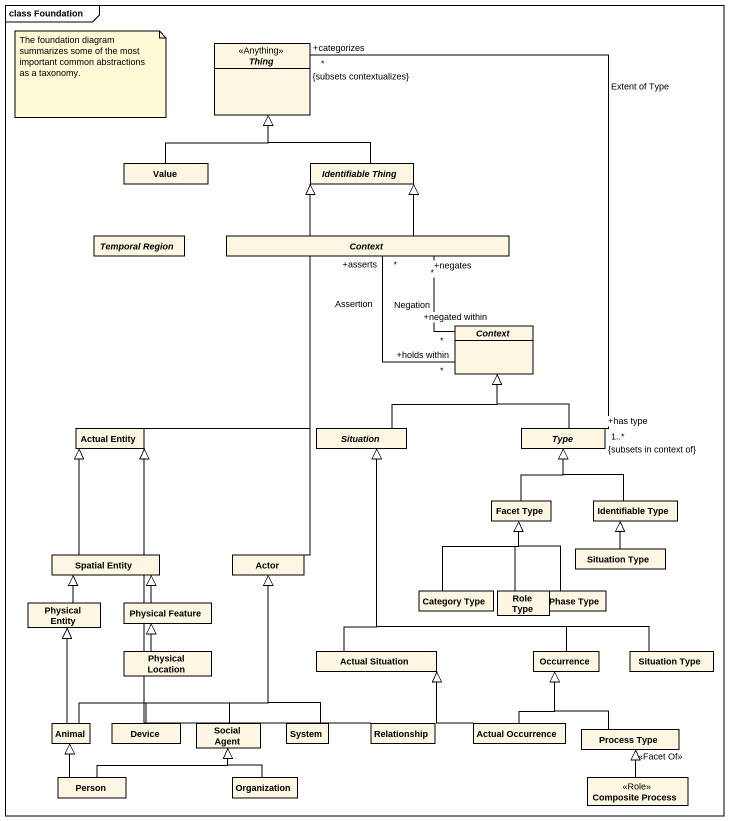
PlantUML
@startuml
mainframe class Foundation
hide circle
hide empty members
abstract class Thing <<Anything>>
class Value
abstract class "Identifiable Thing" as Identifiable_Thing
abstract class "Temporal Region" as Temporal_Region
abstract class Context
abstract class "Context" as Context_2
class "Actual Entity" as Actual_Entity
abstract class Situation
abstract class Type
class "Facet Type" as Facet_Type
class "Identifiable Type" as Identifiable_Type
class "Spatial Entity" as Spatial_Entity
class "Actor" as Actor_
class "Situation Type" as Situation_Type
class "Physical Entity" as Physical_Entity
class "Physical Feature" as Physical_Feature
class "Category Type" as Category_Type
class "Role Type" as Role_Type
class "Phase Type" as Phase_Type
class "Physical Location" as Physical_Location
class "Actual Situation" as Actual_Situation
class Occurrence
class "Situation Type" as Situation_Type_2
class Animal
class Device
class "Social Agent" as Social_Agent
class System
class Relationship
class "Actual Occurrence" as Actual_Occurrence
class "Process Type" as Process_Type
class "Person" as Person_
class Organization
class "Composite Process" as Composite_Process <<Role>>
Value -up-|> Thing
Identifiable_Thing -up-|> Thing
Context -up-|> Identifiable_Thing
Context_2 "+holds within\n*" -up- "+asserts\n*" Context : Assertion
Context_2 "+negated within\n*" -up- "+negates\n*" Context : Negation
Actual_Entity -up-|> Identifiable_Thing
Situation -up-|> Context_2
Type "+has type\n1..*\n{subsets in context of}" -up- "+categorizes\n*\n{subsets contextualizes}" Thing : Extent of Type
Type -up-|> Context_2
Facet_Type -up-|> Type
Identifiable_Type -up-|> Type
Spatial_Entity -up-|> Actual_Entity
Actor_ -up-|> Identifiable_Thing
Situation_Type -up-|> Identifiable_Type
Physical_Entity -up-|> Spatial_Entity
Physical_Feature -up-|> Spatial_Entity
Category_Type -up-|> Facet_Type
Role_Type -up-|> Facet_Type
Phase_Type -up-|> Facet_Type
Physical_Location -up-|> Physical_Feature
Actual_Situation -up-|> Situation
Occurrence -up-|> Situation
Situation_Type_2 -up-|> Situation
Animal -up-|> Actor_
Animal -up-|> Physical_Entity
Device -up-|> Actor_
Social_Agent -up-|> Actor_
System -up-|> Actor_
Relationship -up-|> Actual_Entity
Actual_Occurrence -left-|> Actual_Situation
Actual_Occurrence -up-|> Occurrence
Process_Type -up-|> Occurrence
Person_ -up-|> Animal
Person_ -right-|> Social_Agent
Organization -up-|> Social_Agent
Composite_Process -up-|> Process_Type : <<Facet Of>>
note as N1
  The foundation diagram summarizes some of the most important common abstractions as a taxonomy.
end note
@enduml
